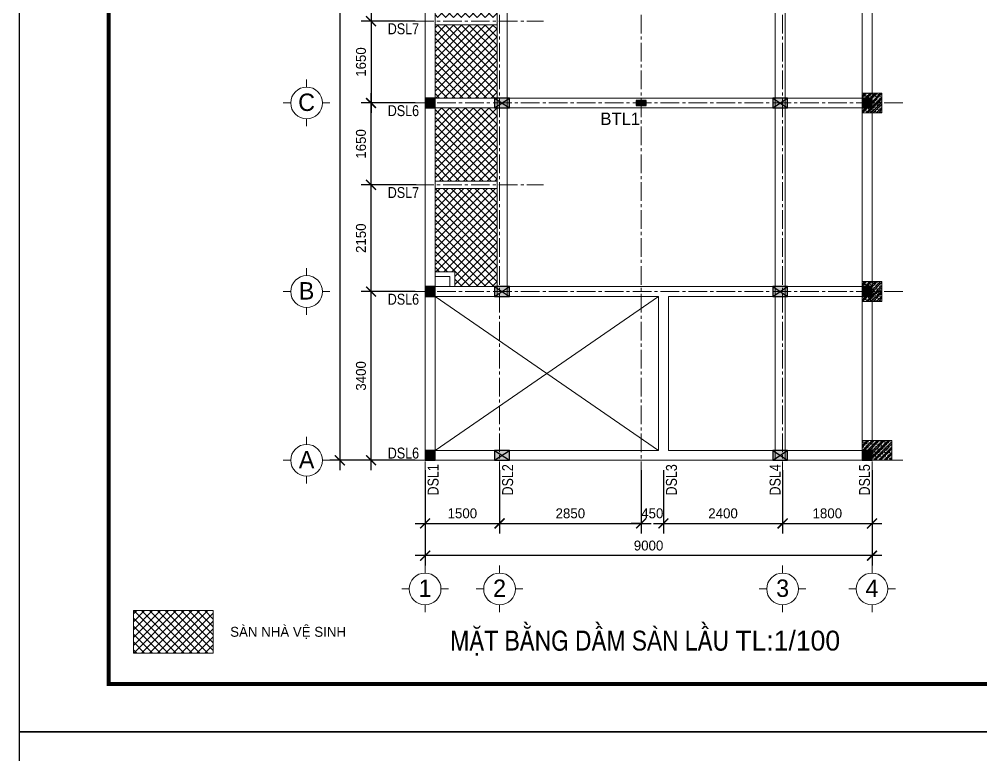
# Model space of a CAD drawing. Header units: inches. Extents: x 566748 to 757280, y 592180 to 740680.
# Drawn here: x 566748 to 586112, y 651119 to 665941 of the extents above; entities that cross this region are included whole.
import ezdxf
from ezdxf.enums import TextEntityAlignment as Align

# ---------------------------------------------------------------- set-up
doc = ezdxf.new("R2010")
doc.units = ezdxf.units.IN
doc.header["$MEASUREMENT"] = 0
doc.linetypes.add('ACAD_ISO10W100', pattern=[18, 12, -3, 0, -3])
doc.linetypes.add('CENTER2', pattern=[1.125, 0.75, -0.125, 0.125, -0.125])
for name, color, linetype in [('cot', 123, 'Continuous'), ('LAYER7', 7, 'Continuous'), ('TEXT', 4, 'Continuous')]:
    doc.layers.add(name, color=color, linetype=linetype)
for name, color, linetype, lineweight in [('HACH', 8, 'Continuous', 5), ('HACTH', 8, 'Continuous', 5), ('HATCH', 8, 'Continuous', 15), ('NET CB', 2, 'Continuous', 20), ('NET GHI CHU', 7, 'Continuous', 13), ('NET KICH THUOC', 9, 'Continuous', 13), ('NET TRUC', 8, 'ACAD_ISO10W100', 9)]:
    doc.layers.add(name, color=color, linetype=linetype, lineweight=lineweight)
doc.styles.add('chu dan', font='Fonts5.ttf', dxfattribs={"height": 350})
doc.styles.add('DIM', font='Fonts5.ttf')
doc.styles.get("Standard").update_dxf_attribs({"font": 'VHELVEN0.TTF'})
doc.styles.add('TEXT2.5', font='Fonts5.ttf', dxfattribs={"height": 250})
doc.styles.add('VNAVO', font='VARIALN.TTF', dxfattribs={"width": 1.1})
doc.dimstyles.new('M 1-100', dxfattribs={"dimtxt": 200, "dimasz": 200, "dimexe": 200, "dimexo": 200, "dimgap": 100, "dimtad": 1, "dimtoh": 1, "dimdec": 0, "dimzin": 0, "dimdsep": 46, "dimtxsty": 'DIM', "dimblk": 'ARCHTICK', "dimcen": 200, "dimdle": 200, "dimadec": 0, "dimazin": 0, "dimtfac": 1, "dimtdec": 0, "dimtix": 1, "dimtofl": 0, "dimtmove": 2, "dimatfit": 3, "dimfxl": 1, "dimtolj": 1, "dimtzin": 0, "dimarcsym": 0})

# ---------------------------------------------------------------- blocks, each defined once
blk = doc.blocks.new('_ArchTick')
at = {"color": 0, "linetype": 'ByBlock', "const_width": 0.15}
blk.add_lwpolyline([(-0.5, -0.5), (0.5, 0.5)], dxfattribs=at)
blk = doc.blocks.new('*D136')
at = {"layer": 'Defpoints', "color": 0}
for p in [(573833, 660453), (574922, 660453), (574922, 657053)]:
    blk.add_point(p, dxfattribs=at)
at = {"layer": 'NET KICH THUOC', "color": 0, "lineweight": -2}
for p, q in [((573833, 656853), (573833, 660653)), ((574722, 660453), (573633, 660453)), ((574722, 657053), (573633, 657053))]:
    blk.add_line(p, q, dxfattribs=at)
at = {"layer": 'NET KICH THUOC', "color": 0, "lineweight": -2, "xscale": 200, "yscale": 200, "zscale": 200}
for p, rotation in [((573833, 660453), 90), ((573833, 657053), 270)]:
    blk.add_blockref('_ArchTick', p, dxfattribs=dict(at, rotation=rotation))
at = {"layer": 'NET KICH THUOC', "color": 0, "insert": (573631, 658753), "char_height": 200, "attachment_point": 5, "rotation": 90, "style": 'DIM'}
blk.add_mtext('\\A1;3400', dxfattribs=at)
blk = doc.blocks.new('*D137')
at = {"layer": 'Defpoints', "color": 0}
for p in [(573833, 662603), (574942, 662603), (574922, 660453)]:
    blk.add_point(p, dxfattribs=at)
at = {"layer": 'NET KICH THUOC', "color": 0, "lineweight": -2}
for p, q in [((573833, 660253), (573833, 662803)), ((574742, 662603), (573633, 662603)), ((574722, 660453), (573633, 660453))]:
    blk.add_line(p, q, dxfattribs=at)
at = {"layer": 'NET KICH THUOC', "color": 0, "lineweight": -2, "xscale": 200, "yscale": 200, "zscale": 200}
for p, rotation in [((573833, 662603), 90), ((573833, 660453), 270)]:
    blk.add_blockref('_ArchTick', p, dxfattribs=dict(at, rotation=rotation))
at = {"layer": 'NET KICH THUOC', "color": 0, "insert": (573631, 661528), "char_height": 200, "attachment_point": 5, "rotation": 90, "style": 'DIM'}
blk.add_mtext('\\A1;2150', dxfattribs=at)
blk = doc.blocks.new('*D138')
at = {"layer": 'Defpoints', "color": 0}
for p in [(573833, 664253), (574922, 664253), (574942, 662603)]:
    blk.add_point(p, dxfattribs=at)
at = {"layer": 'NET KICH THUOC', "color": 0, "lineweight": -2}
for p, q in [((573833, 662403), (573833, 664453)), ((574722, 664253), (573633, 664253)), ((574742, 662603), (573633, 662603))]:
    blk.add_line(p, q, dxfattribs=at)
at = {"layer": 'NET KICH THUOC', "color": 0, "lineweight": -2, "xscale": 200, "yscale": 200, "zscale": 200}
for p, rotation in [((573833, 664253), 90), ((573833, 662603), 270)]:
    blk.add_blockref('_ArchTick', p, dxfattribs=dict(at, rotation=rotation))
at = {"layer": 'NET KICH THUOC', "color": 0, "insert": (573631, 663428), "char_height": 200, "attachment_point": 5, "rotation": 90, "style": 'DIM'}
blk.add_mtext('\\A1;1650', dxfattribs=at)
blk = doc.blocks.new('*D139')
at = {"layer": 'Defpoints', "color": 0}
for p in [(574922, 668053), (573833, 665903), (574922, 665903)]:
    blk.add_point(p, dxfattribs=at)
at = {"layer": 'NET KICH THUOC', "color": 0, "lineweight": -2}
for p, q in [((573833, 668253), (573833, 665703)), ((574722, 668053), (573633, 668053)), ((574722, 665903), (573633, 665903))]:
    blk.add_line(p, q, dxfattribs=at)
at = {"layer": 'NET KICH THUOC', "color": 0, "lineweight": -2, "xscale": 200, "yscale": 200, "zscale": 200}
for p, rotation in [((573833, 668053), 90), ((573833, 665903), 270)]:
    blk.add_blockref('_ArchTick', p, dxfattribs=dict(at, rotation=rotation))
at = {"layer": 'NET KICH THUOC', "color": 0, "insert": (573631, 666978), "char_height": 200, "attachment_point": 5, "rotation": 90, "style": 'DIM'}
blk.add_mtext('\\A1;2150', dxfattribs=at)
blk = doc.blocks.new('*D140')
at = {"layer": 'Defpoints', "color": 0}
for p in [(574922, 665903), (573833, 664253), (574922, 664253)]:
    blk.add_point(p, dxfattribs=at)
at = {"layer": 'NET KICH THUOC', "color": 0, "lineweight": -2}
for p, q in [((573833, 666103), (573833, 664053)), ((574722, 665903), (573633, 665903)), ((574722, 664253), (573633, 664253))]:
    blk.add_line(p, q, dxfattribs=at)
at = {"layer": 'NET KICH THUOC', "color": 0, "lineweight": -2, "xscale": 200, "yscale": 200, "zscale": 200}
for p, rotation in [((573833, 665903), 90), ((573833, 664253), 270)]:
    blk.add_blockref('_ArchTick', p, dxfattribs=dict(at, rotation=rotation))
at = {"layer": 'NET KICH THUOC', "color": 0, "insert": (573631, 665078), "char_height": 200, "attachment_point": 5, "rotation": 90, "style": 'DIM'}
blk.add_mtext('\\A1;1650', dxfattribs=at)
blk = doc.blocks.new('*D147')
at = {"layer": 'Defpoints', "color": 0}
for p in [(574922, 679553), (573205, 657053), (574922, 657053)]:
    blk.add_point(p, dxfattribs=at)
at = {"layer": 'NET KICH THUOC', "color": 0, "lineweight": -2}
for p, q in [((573205, 679753), (573205, 656853)), ((574722, 679553), (573005, 679553)), ((574722, 657053), (573005, 657053))]:
    blk.add_line(p, q, dxfattribs=at)
at = {"layer": 'NET KICH THUOC', "color": 0, "lineweight": -2, "xscale": 200, "yscale": 200, "zscale": 200}
for p, rotation in [((573205, 679553), 90), ((573205, 657053), 270)]:
    blk.add_blockref('_ArchTick', p, dxfattribs=dict(at, rotation=rotation))
at = {"layer": 'NET KICH THUOC', "color": 0, "insert": (573003, 668303), "char_height": 200, "attachment_point": 5, "rotation": 90, "style": 'DIM'}
blk.add_mtext('\\A1;22500', dxfattribs=at)
blk = doc.blocks.new('TRM')
at = {"layer": 'NET GHI CHU', "linetype": 'Continuous', "ltscale": 400}
for p, q in [((0, -150), (0, 0)), ((-320, -470), (-470, -470)), ((320, -470), (470, -470)), ((0, -790), (0, -940))]:
    blk.add_line(p, q, dxfattribs=at)
blk.add_circle((0, -470), 320, dxfattribs=at)
at = {"layer": 'NET GHI CHU', "style": 'chu dan'}
blk.add_attdef('TR', text='', height=350, dxfattribs=at).set_placement((0, -470), align=Align.MIDDLE_CENTER)
blk = doc.blocks.new('*D549')
at = {"layer": 'Defpoints', "color": 0}
for p in [(574922, 657053), (576422, 657053), (576422, 655781)]:
    blk.add_point(p, dxfattribs=at)
at = {"layer": 'NET KICH THUOC', "color": 0, "lineweight": -2}
for p, q in [((574922, 656853), (574922, 655581)), ((576422, 656853), (576422, 655581)), ((574722, 655781), (576622, 655781))]:
    blk.add_line(p, q, dxfattribs=at)
at = {"layer": 'NET KICH THUOC', "color": 0, "lineweight": -2, "xscale": 200, "yscale": 200, "zscale": 200, "rotation": 180}
blk.add_blockref('_ArchTick', (574922, 655781), dxfattribs=at)
at = {"layer": 'NET KICH THUOC', "color": 0, "lineweight": -2, "xscale": 200, "yscale": 200, "zscale": 200}
blk.add_blockref('_ArchTick', (576422, 655781), dxfattribs=at)
at = {"layer": 'NET KICH THUOC', "color": 0, "insert": (575672, 655983), "char_height": 200, "attachment_point": 5, "style": 'DIM'}
blk.add_mtext('\\A1;1500', dxfattribs=at)
blk = doc.blocks.new('*D550')
at = {"layer": 'Defpoints', "color": 0}
for p in [(576422, 657053), (579272, 657053), (579272, 655781)]:
    blk.add_point(p, dxfattribs=at)
at = {"layer": 'NET KICH THUOC', "color": 0, "lineweight": -2}
for p, q in [((576422, 656853), (576422, 655581)), ((579272, 656853), (579272, 655581)), ((576222, 655781), (579472, 655781))]:
    blk.add_line(p, q, dxfattribs=at)
at = {"layer": 'NET KICH THUOC', "color": 0, "lineweight": -2, "xscale": 200, "yscale": 200, "zscale": 200, "rotation": 180}
blk.add_blockref('_ArchTick', (576422, 655781), dxfattribs=at)
at = {"layer": 'NET KICH THUOC', "color": 0, "lineweight": -2, "xscale": 200, "yscale": 200, "zscale": 200}
blk.add_blockref('_ArchTick', (579272, 655781), dxfattribs=at)
at = {"layer": 'NET KICH THUOC', "color": 0, "insert": (577847, 655983), "char_height": 200, "attachment_point": 5, "style": 'DIM'}
blk.add_mtext('\\A1;2850', dxfattribs=at)
blk = doc.blocks.new('*D551')
at = {"layer": 'Defpoints', "color": 0}
for p in [(579722, 657053), (582122, 657053), (582122, 655781)]:
    blk.add_point(p, dxfattribs=at)
at = {"layer": 'NET KICH THUOC', "color": 0, "lineweight": -2}
for p, q in [((579722, 656853), (579722, 655581)), ((582122, 656853), (582122, 655581)), ((579522, 655781), (582322, 655781))]:
    blk.add_line(p, q, dxfattribs=at)
at = {"layer": 'NET KICH THUOC', "color": 0, "lineweight": -2, "xscale": 200, "yscale": 200, "zscale": 200, "rotation": 180}
blk.add_blockref('_ArchTick', (579722, 655781), dxfattribs=at)
at = {"layer": 'NET KICH THUOC', "color": 0, "lineweight": -2, "xscale": 200, "yscale": 200, "zscale": 200}
blk.add_blockref('_ArchTick', (582122, 655781), dxfattribs=at)
at = {"layer": 'NET KICH THUOC', "color": 0, "insert": (580922, 655983), "char_height": 200, "attachment_point": 5, "style": 'DIM'}
blk.add_mtext('\\A1;2400', dxfattribs=at)
blk = doc.blocks.new('*D552')
at = {"layer": 'Defpoints', "color": 0}
for p in [(582122, 657053), (583922, 657053), (583922, 655781)]:
    blk.add_point(p, dxfattribs=at)
at = {"layer": 'NET KICH THUOC', "color": 0, "lineweight": -2}
for p, q in [((582122, 656853), (582122, 655581)), ((583922, 656853), (583922, 655581)), ((581922, 655781), (584122, 655781))]:
    blk.add_line(p, q, dxfattribs=at)
at = {"layer": 'NET KICH THUOC', "color": 0, "lineweight": -2, "xscale": 200, "yscale": 200, "zscale": 200, "rotation": 180}
blk.add_blockref('_ArchTick', (582122, 655781), dxfattribs=at)
at = {"layer": 'NET KICH THUOC', "color": 0, "lineweight": -2, "xscale": 200, "yscale": 200, "zscale": 200}
blk.add_blockref('_ArchTick', (583922, 655781), dxfattribs=at)
at = {"layer": 'NET KICH THUOC', "color": 0, "insert": (583022, 655983), "char_height": 200, "attachment_point": 5, "style": 'DIM'}
blk.add_mtext('\\A1;1800', dxfattribs=at)
blk = doc.blocks.new('*D553')
at = {"layer": 'Defpoints', "color": 0}
for p in [(574922, 657053), (583922, 657053), (574922, 655132)]:
    blk.add_point(p, dxfattribs=at)
at = {"layer": 'NET KICH THUOC', "color": 0, "lineweight": -2}
for p, q in [((574922, 656853), (574922, 654932)), ((583922, 656853), (583922, 654932)), ((584122, 655132), (574722, 655132))]:
    blk.add_line(p, q, dxfattribs=at)
at = {"layer": 'NET KICH THUOC', "color": 0, "lineweight": -2, "xscale": 200, "yscale": 200, "zscale": 200, "rotation": 180}
blk.add_blockref('_ArchTick', (574922, 655132), dxfattribs=at)
at = {"layer": 'NET KICH THUOC', "color": 0, "lineweight": -2, "xscale": 200, "yscale": 200, "zscale": 200}
blk.add_blockref('_ArchTick', (583922, 655132), dxfattribs=at)
at = {"layer": 'NET KICH THUOC', "color": 0, "insert": (579422, 655334), "char_height": 200, "attachment_point": 5, "style": 'DIM'}
blk.add_mtext('\\A1;9000', dxfattribs=at)
blk = doc.blocks.new('*D592')
at = {"layer": 'Defpoints', "color": 0}
for p in [(579272, 657053), (579722, 657053), (579272, 655781)]:
    blk.add_point(p, dxfattribs=at)
at = {"layer": 'NET KICH THUOC', "color": 0, "lineweight": -2}
for p, q in [((579272, 656853), (579272, 655581)), ((579722, 656853), (579722, 655581)), ((579272, 655781), (579072, 655781)), ((579722, 655781), (579922, 655781))]:
    blk.add_line(p, q, dxfattribs=at)
at = {"layer": 'NET KICH THUOC', "color": 0, "lineweight": -2, "xscale": 200, "yscale": 200, "zscale": 200}
blk.add_blockref('_ArchTick', (579272, 655781), dxfattribs=at)
at = {"layer": 'NET KICH THUOC', "color": 0, "lineweight": -2, "xscale": 200, "yscale": 200, "zscale": 200, "rotation": 180}
blk.add_blockref('_ArchTick', (579722, 655781), dxfattribs=at)
at = {"layer": 'NET KICH THUOC', "color": 0, "insert": (579497, 655983), "char_height": 200, "attachment_point": 5, "style": 'DIM'}
blk.add_mtext('\\A1;450', dxfattribs=at)

msp = doc.modelspace()

# ---------------------------------------------------------------- hatches: boundary and pattern name
at = {"layer": 'cot', "ltscale": 5}
h = msp.add_hatch(color=256, dxfattribs=at)
h.paths.add_polyline_path([(575022, 664253.4), (574922, 664353.4), (574922, 664153.4)])
h.paths.add_polyline_path([(575022, 664253.4), (574922, 664153.4), (575122, 664153.4)])
h.paths.add_polyline_path([(575122, 664353.4), (575022, 664253.4), (575122, 664153.4)])
h.paths.add_polyline_path([(575122, 664353.4), (574922, 664353.4), (575022, 664253.4)])
h = msp.add_hatch(color=256, dxfattribs=at)
h.paths.add_polyline_path([(576322, 664353.4), (576322, 664153.4), (576472, 664253.4)])
h.paths.add_polyline_path([(576472, 664253.4), (576622, 664353.4), (576322, 664353.4)])
h.paths.add_polyline_path([(576322, 664153.4), (576622, 664153.4), (576472, 664253.4)])
h.paths.add_polyline_path([(576472, 664253.4), (576622, 664153.4), (576622, 664353.4)])
at = {"layer": 'cot', "ltscale": 800}
msp.add_hatch(color=256, dxfattribs=at).paths.add_polyline_path([(579172, 664303.4), (579172, 664203.4), (579372, 664203.4), (579372, 664303.4)])
at = {"layer": 'cot', "ltscale": 5}
h = msp.add_hatch(color=256, dxfattribs=at)
h.paths.add_polyline_path([(581922, 664353.4), (581922, 664153.4), (582072, 664253.4)])
h.paths.add_polyline_path([(582072, 664253.4), (582222, 664353.4), (581922, 664353.4)])
h.paths.add_polyline_path([(581922, 664153.4), (582222, 664153.4), (582072, 664253.4)])
h.paths.add_polyline_path([(582072, 664253.4), (582222, 664153.4), (582222, 664353.4)])
h = msp.add_hatch(color=256, dxfattribs=at)
h.paths.add_polyline_path([(583822, 664253.4), (583722, 664353.4), (583722, 664153.4)])
h.paths.add_polyline_path([(583822, 664253.4), (583722, 664153.4), (583922, 664153.4)])
h.paths.add_polyline_path([(583922, 664353.4), (583822, 664253.4), (583922, 664153.4)])
h.paths.add_polyline_path([(583922, 664353.4), (583722, 664353.4), (583822, 664253.4)])
h = msp.add_hatch(color=256, dxfattribs=at)
h.paths.add_polyline_path([(583822, 664253.4), (583722, 664353.4), (583722, 664153.4)])
h.paths.add_polyline_path([(583822, 664253.4), (583722, 664153.4), (583922, 664153.4)])
h.paths.add_polyline_path([(583922, 664353.4), (583822, 664253.4), (583922, 664153.4)])
h.paths.add_polyline_path([(583922, 664353.4), (583722, 664353.4), (583822, 664253.4)])
h = msp.add_hatch(color=256, dxfattribs=at)
h.paths.add_polyline_path([(575022, 660453.4), (574922, 660553.4), (574922, 660353.4)])
h.paths.add_polyline_path([(575022, 660453.4), (574922, 660353.4), (575122, 660353.4)])
h.paths.add_polyline_path([(575122, 660553.4), (575022, 660453.4), (575122, 660353.4)])
h.paths.add_polyline_path([(575122, 660553.4), (574922, 660553.4), (575022, 660453.4)])
h = msp.add_hatch(color=256, dxfattribs=at)
h.paths.add_polyline_path([(576322, 660553.4), (576322, 660353.4), (576472, 660453.4)])
h.paths.add_polyline_path([(576472, 660453.4), (576622, 660553.4), (576322, 660553.4)])
h.paths.add_polyline_path([(576322, 660353.4), (576622, 660353.4), (576472, 660453.4)])
h.paths.add_polyline_path([(576472, 660453.4), (576622, 660353.4), (576622, 660553.4)])
h = msp.add_hatch(color=256, dxfattribs=at)
h.paths.add_polyline_path([(581922, 660553.4), (581922, 660353.4), (582072, 660453.4)])
h.paths.add_polyline_path([(582072, 660453.4), (582222, 660553.4), (581922, 660553.4)])
h.paths.add_polyline_path([(581922, 660353.4), (582222, 660353.4), (582072, 660453.4)])
h.paths.add_polyline_path([(582072, 660453.4), (582222, 660353.4), (582222, 660553.4)])
h = msp.add_hatch(color=256, dxfattribs=at)
h.paths.add_polyline_path([(583822, 660453.4), (583722, 660553.4), (583722, 660353.4)])
h.paths.add_polyline_path([(583822, 660453.4), (583722, 660353.4), (583922, 660353.4)])
h.paths.add_polyline_path([(583922, 660553.4), (583822, 660453.4), (583922, 660353.4)])
h.paths.add_polyline_path([(583922, 660553.4), (583722, 660553.4), (583822, 660453.4)])
h = msp.add_hatch(color=256, dxfattribs=at)
h.paths.add_polyline_path([(583822, 660453.4), (583722, 660553.4), (583722, 660353.4)])
h.paths.add_polyline_path([(583822, 660453.4), (583722, 660353.4), (583922, 660353.4)])
h.paths.add_polyline_path([(583922, 660553.4), (583822, 660453.4), (583922, 660353.4)])
h.paths.add_polyline_path([(583922, 660553.4), (583722, 660553.4), (583822, 660453.4)])
h = msp.add_hatch(color=256, dxfattribs=at)
h.paths.add_polyline_path([(575022, 657153.4), (574922, 657253.4), (574922, 657053.4)])
h.paths.add_polyline_path([(575022, 657153.4), (574922, 657053.4), (575122, 657053.4)])
h.paths.add_polyline_path([(575122, 657253.4), (575022, 657153.4), (575122, 657053.4)])
h.paths.add_polyline_path([(575122, 657253.4), (574922, 657253.4), (575022, 657153.4)])
h = msp.add_hatch(color=256, dxfattribs=at)
h.paths.add_polyline_path([(576322, 657253.4), (576322, 657053.4), (576472, 657153.4)])
h.paths.add_polyline_path([(576472, 657153.4), (576622, 657253.4), (576322, 657253.4)])
h.paths.add_polyline_path([(576322, 657053.4), (576622, 657053.4), (576472, 657153.4)])
h.paths.add_polyline_path([(576472, 657153.4), (576622, 657053.4), (576622, 657253.4)])
h = msp.add_hatch(color=256, dxfattribs=at)
h.paths.add_polyline_path([(581922, 657253.4), (581922, 657053.4), (582072, 657153.4)])
h.paths.add_polyline_path([(582072, 657153.4), (582222, 657253.4), (581922, 657253.4)])
h.paths.add_polyline_path([(581922, 657053.4), (582222, 657053.4), (582072, 657153.4)])
h.paths.add_polyline_path([(582072, 657153.4), (582222, 657053.4), (582222, 657253.4)])
h = msp.add_hatch(color=256, dxfattribs=at)
h.paths.add_polyline_path([(583822, 657153.4), (583722, 657253.4), (583722, 657053.4)])
h.paths.add_polyline_path([(583822, 657153.4), (583722, 657053.4), (583922, 657053.4)])
h.paths.add_polyline_path([(583922, 657253.4), (583822, 657153.4), (583922, 657053.4)])
h.paths.add_polyline_path([(583922, 657253.4), (583722, 657253.4), (583822, 657153.4)])
h = msp.add_hatch(color=256, dxfattribs=at)
h.paths.add_polyline_path([(583822, 657153.4), (583722, 657253.4), (583722, 657053.4)])
h.paths.add_polyline_path([(583822, 657153.4), (583722, 657053.4), (583922, 657053.4)])
h.paths.add_polyline_path([(583922, 657253.4), (583822, 657153.4), (583922, 657053.4)])
h.paths.add_polyline_path([(583922, 657253.4), (583722, 657253.4), (583822, 657153.4)])
at = {"layer": 'HACH', "ltscale": 800}
h = msp.add_hatch(dxfattribs=at)
h.set_pattern_fill('AR-CONC', color=256, scale=7, style=0)
h.set_pattern_definition([(50, (1887.5, 0), (50.2082128, -4.3926494), [5.25, -57.75]), (355, (1887.5, 0), (-9.7125934, 52.6534494), [4.2, -46.2]), (100.4514, (1891.684, -0.366), (40.4956567, 48.260768), [4.4618133, -49.0799478]), (46.1842, (1887.5, 14), (74.7068734, -11.586331), [7.875, -86.625]), (96.6356, (1893.726, 13.034), (65.4263894, 68.188251), [6.69272, -73.61991]), (351.1842, (1887.5, 14), (65.426336, 68.188302), [6.3, -69.3]), (21, (1894.5, 10.5), (41.7834936, -28.1833223), [5.25, -57.75]), (326, (1894.5, 10.5), (17.0320732, 50.7605032), [4.2, -46.2]), (71.4514, (1897.98, 8.15), (58.815584, 22.5771348), [4.4618133, -49.0799478]), (37.5, (1887.5, 0), (0.85118987, 23.30256977), [0, -45.64, 0, -46.9, 0, -46.375]), (7.5, (1887.5, 0), (18.4148676, 27.6088198), [0, -26.74, 0, -44.59, 0, -17.675]), (327.5, (1871.89, 0), (37.36757053, -1.57884102), [0, -17.5, 0, -54.6, 0, -72.45]), (317.5, (1864.89, 0), (40.8230319, 7.0073488), [0, -22.75, 0, -36.26, 0, -51.45])])
h.paths.add_polyline_path([(583922, 657453.4), (583722, 657453.4), (583722, 657253.4), (583922, 657253.4)])
h.paths.add_polyline_path([(583922, 657053.4), (584322, 657053.4), (584322, 657453.4), (583922, 657453.4)])
h = msp.add_hatch(dxfattribs=at)
h.set_pattern_fill('ANSI32', color=256, scale=200, style=0)
h.set_pattern_definition([(45, (1887.5, 0), (-53.0330086, 53.0330086), []), (45, (1922.855, 0), (-53.0330086, 53.0330086), [])])
h.paths.add_polyline_path([(583922, 657453.4), (583722, 657453.4), (583722, 657253.4), (583922, 657253.4)])
h.paths.add_polyline_path([(583922, 657453.4), (583922, 657053.4), (584322, 657053.4), (584322, 657453.4)])
at = {"layer": 'HACTH'}
h = msp.add_hatch(dxfattribs=at)
h.set_pattern_fill('ANSI37', color=256, scale=900, angle=90, style=0)
h.set_pattern_definition([(135, (1251028.21, 83677.38), (-79.549513, -79.549513), []), (225, (1251028.21, 83677.38), (79.549513, -79.549513), [])])
h.paths.add_polyline_path([(575122, 662528.4), (575122, 660853.4), (575522, 660853.4), (575522, 660553.4), (576372, 660553.4), (576372, 662528.4)])
h.paths.add_polyline_path([(576372, 664153.4), (575122, 664153.4), (575122, 662678.4), (576372, 662678.4)])
h.paths.add_polyline_path([(575122, 664353.4), (576372, 664353.4), (576372, 665828.4), (575122, 665828.4)])
h.paths.add_polyline_path([(576372, 667953.4), (575522, 667953.4), (575522, 667653.4), (575122, 667653.4), (575122, 665978.4), (576372, 665978.4)])
h.paths.add_polyline_path([(575522, 668453.4), (575522, 668153.4), (576372, 668153.4), (576372, 670128.4), (575122, 670128.4), (575122, 668453.4)])
h.paths.add_polyline_path([(576372, 670128.4), (576372, 671753.4), (575122, 671753.4), (575122, 670128.4)])
h = msp.add_hatch(dxfattribs=at)
h.set_pattern_fill('ANSI37', color=256, scale=900, style=0)
h.set_pattern_definition([(45, (63387.77, 527429.87), (-79.549513, 79.549513), []), (135, (63387.77, 527429.87), (-79.549513, -79.549513), [])])
h.paths.add_polyline_path([(570655.7, 654023.9), (569047.8, 654023.9), (569047.8, 653167.9), (570655.7, 653167.9)])
at = {"layer": 'HATCH', "ltscale": 800}
h = msp.add_hatch(dxfattribs=at)
h.set_pattern_fill('ANSI32', color=256, scale=200, style=0)
h.set_pattern_definition([(45, (-12886.5, -40928.46), (-53.0330086, 53.0330086), []), (45, (-12851.145, -40928.46), (-53.0330086, 53.0330086), [])])
h.paths.add_polyline_path([(584122, 664453.4), (583722, 664453.4), (583722, 664353.4), (583922, 664353.4), (583922, 664153.4), (583722, 664153.4), (583722, 664053.4), (584122, 664053.4)])
h = msp.add_hatch(dxfattribs=at)
h.set_pattern_fill('AR-CONC', color=256, scale=7, style=0)
h.set_pattern_definition([(50, (-12886.5, -40928.46), (50.2082128, -4.3926494), [5.25, -57.75]), (355, (-12886.5, -40928.46), (-9.7125934, 52.6534494), [4.2, -46.2]), (100.4514, (-12882.316, -40928.826), (40.4956567, 48.260768), [4.4618133, -49.0799478]), (46.1842, (-12886.5, -40914.46), (74.7068734, -11.586331), [7.875, -86.625]), (96.6356, (-12880.274, -40915.425), (65.4263894, 68.188251), [6.69272, -73.61991]), (351.1842, (-12886.5, -40914.46), (65.426336, 68.188302), [6.3, -69.3]), (21, (-12879.5, -40917.96), (41.7834936, -28.1833223), [5.25, -57.75]), (326, (-12879.5, -40917.96), (17.0320732, 50.7605032), [4.2, -46.2]), (71.4514, (-12876.02, -40920.31), (58.815584, 22.5771348), [4.4618133, -49.0799478]), (37.5, (-12886.5, -40928.46), (0.85118987, 23.30256977), [0, -45.64, 0, -46.9, 0, -46.375]), (7.5, (-12886.5, -40928.46), (18.4148676, 27.6088198), [0, -26.74, 0, -44.59, 0, -17.675]), (327.5, (-12902.11, -40928.46), (37.36757053, -1.57884102), [0, -17.5, 0, -54.6, 0, -72.45]), (317.5, (-12909.11, -40928.46), (40.8230319, 7.0073488), [0, -22.75, 0, -36.26, 0, -51.45])])
h.paths.add_polyline_path([(583922, 664153.4), (583722, 664153.4), (583722, 664053.4), (584122, 664053.4), (584122, 664453.4), (583722, 664453.4), (583722, 664353.4), (583922, 664353.4)])
h = msp.add_hatch(dxfattribs=at)
h.set_pattern_fill('ANSI32', color=256, scale=200, style=0)
h.set_pattern_definition([(45, (-12886.5, -44728.46), (-53.0330086, 53.0330086), []), (45, (-12851.145, -44728.46), (-53.0330086, 53.0330086), [])])
h.paths.add_polyline_path([(584122, 660653.4), (583722, 660653.4), (583722, 660553.4), (583922, 660553.4), (583922, 660353.4), (583722, 660353.4), (583722, 660253.4), (584122, 660253.4)])
h = msp.add_hatch(dxfattribs=at)
h.set_pattern_fill('AR-CONC', color=256, scale=7, style=0)
h.set_pattern_definition([(50, (-12886.5, -44728.46), (50.2082128, -4.3926494), [5.25, -57.75]), (355, (-12886.5, -44728.46), (-9.7125934, 52.6534494), [4.2, -46.2]), (100.4514, (-12882.316, -44728.826), (40.4956567, 48.260768), [4.4618133, -49.0799478]), (46.1842, (-12886.5, -44714.46), (74.7068734, -11.586331), [7.875, -86.625]), (96.6356, (-12880.274, -44715.425), (65.4263894, 68.188251), [6.69272, -73.61991]), (351.1842, (-12886.5, -44714.46), (65.426336, 68.188302), [6.3, -69.3]), (21, (-12879.5, -44717.96), (41.7834936, -28.1833223), [5.25, -57.75]), (326, (-12879.5, -44717.96), (17.0320732, 50.7605032), [4.2, -46.2]), (71.4514, (-12876.02, -44720.31), (58.815584, 22.5771348), [4.4618133, -49.0799478]), (37.5, (-12886.5, -44728.46), (0.85118987, 23.30256977), [0, -45.64, 0, -46.9, 0, -46.375]), (7.5, (-12886.5, -44728.46), (18.4148676, 27.6088198), [0, -26.74, 0, -44.59, 0, -17.675]), (327.5, (-12902.11, -44728.46), (37.36757053, -1.57884102), [0, -17.5, 0, -54.6, 0, -72.45]), (317.5, (-12909.11, -44728.46), (40.8230319, 7.0073488), [0, -22.75, 0, -36.26, 0, -51.45])])
h.paths.add_polyline_path([(583922, 660353.4), (583722, 660353.4), (583722, 660253.4), (584122, 660253.4), (584122, 660653.4), (583722, 660653.4), (583722, 660553.4), (583922, 660553.4)])

# ---------------------------------------------------------------- linework, layer by layer
at = {"layer": 'cot', "ltscale": 5}
for p, q in [((574922, 664153.4), (575122, 664353.4)), ((574922, 664353.4), (575122, 664153.4)), ((576322, 664153.4), (576622, 664353.4)), ((576322, 664353.4), (576622, 664153.4)), ((581922, 664153.4), (582222, 664353.4)), ((581922, 664353.4), (582222, 664153.4)), ((583722, 664153.4), (583922, 664353.4)), ((583722, 664353.4), (583922, 664153.4)), ((583722, 664153.4), (583922, 664353.4)), ((583722, 664353.4), (583922, 664153.4)), ((574922, 660353.4), (575122, 660553.4)), ((574922, 660553.4), (575122, 660353.4)), ((576322, 660353.4), (576622, 660553.4)), ((576322, 660553.4), (576622, 660353.4)), ((581922, 660353.4), (582222, 660553.4)), ((581922, 660553.4), (582222, 660353.4)), ((583722, 660353.4), (583922, 660553.4)), ((583722, 660553.4), (583922, 660353.4)), ((583722, 660353.4), (583922, 660553.4)), ((583722, 660553.4), (583922, 660353.4)), ((574922, 657053.4), (575122, 657253.4)), ((574922, 657253.4), (575122, 657053.4)), ((576322, 657053.4), (576622, 657253.4)), ((576322, 657253.4), (576622, 657053.4)), ((581922, 657053.4), (582222, 657253.4)), ((581922, 657253.4), (582222, 657053.4)), ((583722, 657053.4), (583922, 657253.4)), ((583722, 657253.4), (583922, 657053.4)), ((583722, 657053.4), (583922, 657253.4)), ((583722, 657253.4), (583922, 657053.4))]:
    msp.add_line(p, q, dxfattribs=at)
for points in [[(575122, 664153.4), (575122, 664353.4), (574922, 664353.4), (574922, 664153.4)], [(576622, 664153.4), (576622, 664353.4), (576322, 664353.4), (576322, 664153.4)], [(582222, 664153.4), (582222, 664353.4), (581922, 664353.4), (581922, 664153.4)], [(583922, 664153.4), (583922, 664353.4), (583722, 664353.4), (583722, 664153.4)], [(583922, 664153.4), (583922, 664353.4), (583722, 664353.4), (583722, 664153.4)], [(575122, 660353.4), (575122, 660553.4), (574922, 660553.4), (574922, 660353.4)], [(576622, 660353.4), (576622, 660553.4), (576322, 660553.4), (576322, 660353.4)], [(582222, 660353.4), (582222, 660553.4), (581922, 660553.4), (581922, 660353.4)], [(583922, 660353.4), (583922, 660553.4), (583722, 660553.4), (583722, 660353.4)], [(583922, 660353.4), (583922, 660553.4), (583722, 660553.4), (583722, 660353.4)], [(575122, 657053.4), (575122, 657253.4), (574922, 657253.4), (574922, 657053.4)], [(576622, 657053.4), (576622, 657253.4), (576322, 657253.4), (576322, 657053.4)], [(582222, 657053.4), (582222, 657253.4), (581922, 657253.4), (581922, 657053.4)], [(583922, 657053.4), (583922, 657253.4), (583722, 657253.4), (583722, 657053.4)], [(583922, 657053.4), (583922, 657253.4), (583722, 657253.4), (583722, 657053.4)]]:
    msp.add_lwpolyline(points, close=True, dxfattribs=at)
at = {"layer": 'cot', "ltscale": 800}
msp.add_lwpolyline([(579172, 664303.4), (579172, 664203.4), (579372, 664203.4), (579372, 664303.4)], close=True, dxfattribs=at)
at = {"layer": 'Defpoints', "linetype": 'Continuous', "ltscale": 0.08}
for points in [[(566748.3, 651580.3), (608748.3, 651580.3), (608748.3, 681280.3), (566748.3, 681280.3)], [(566748.3, 621880.3), (608748.3, 621880.3), (608748.3, 651580.3), (566748.3, 651580.3)]]:
    msp.add_lwpolyline(points, close=True, dxfattribs=at)
at = {"layer": 'LAYER7', "linetype": 'Continuous', "const_width": 80}
msp.add_lwpolyline([(607748.3, 680317.8), (568548.3, 680317.8), (568548.3, 652542.9), (607748.3, 652542.9)], close=True, dxfattribs=at)
at = {"layer": 'NET CB', "ltscale": 800}
for p, q in [((576372, 665828.4), (575122, 665828.4)), ((576372, 662678.4), (575122, 662678.4)), ((576372, 662528.4), (575122, 662528.4))]:
    msp.add_line(p, q, dxfattribs=at)
for points in [[(575122, 660753.4), (575122, 657053.4), (574922, 657053.4), (574922, 679553.4), (575122, 679553.4), (575122, 677878.4)], [(576372, 679553.4), (576572, 679553.4), (576572, 660353.4), (576372, 660353.4), (576372, 662528.4)], [(581972, 679553.4), (582172, 679553.4), (582172, 657053.4), (581972, 657053.4), (581972, 679553.4)], [(575122, 665828.4), (575122, 662678.4)], [(576372, 662678.4), (576372, 665828.4)], [(575122, 662528.4), (575122, 660853.4)], [(575522, 660553.4), (575522, 660853.4), (575122, 660853.4)], [(575422, 660553.4), (575422, 660753.4), (575122, 660753.4)], [(579621.5, 660353.4), (574922, 660353.4), (574922, 660553.4), (575422, 660553.4)], [(575522, 660553.4), (583922, 660553.4), (583922, 660353.4), (579821.5, 660353.4)], [(579621.5, 657253.4), (579621.5, 660353.4)], [(579821.5, 660353.4), (579821.5, 657253.4)], [(579821.5, 657253.4), (583922, 657253.4), (583922, 657053.4), (574922, 657053.4), (574922, 657253.4), (579621.5, 657253.4)]]:
    msp.add_lwpolyline(points, dxfattribs=at)
for points in [[(574922, 657053.4), (574922, 679553.4), (583922, 679553.4), (583922, 657053.4)], [(583922, 657053.4), (583922, 679553.4), (583722, 679553.4), (583722, 657053.4)], [(575122, 667953.4), (575122, 664353.4), (576372, 664353.4), (576372, 667953.4)], [(584122, 664053.4), (584122, 664453.4), (583722, 664453.4), (583722, 664053.4)], [(583922, 664353.4), (583922, 664153.4), (574922, 664153.4), (574922, 664353.4)], [(575122, 660553.4), (575122, 664153.4), (576372, 664153.4), (576372, 660553.4)], [(584122, 660253.4), (584122, 660653.4), (583722, 660653.4), (583722, 660253.4)], [(575122, 657253.4), (575122, 660353.4), (579621.5, 660353.4), (579621.5, 657253.4)], [(584322, 657053.4), (584322, 657453.4), (583722, 657453.4), (583722, 657053.4)]]:
    msp.add_lwpolyline(points, close=True, dxfattribs=at)
at = {"layer": 'NET CB'}
msp.add_lwpolyline([(569047.8, 654023.9), (570655.7, 654023.9), (570655.7, 653167.9), (569047.8, 653167.9)], close=True, dxfattribs=at)
at = {"layer": 'NET GHI CHU'}
for points in [[(579621.5, 657253.4), (575122, 660353.4)], [(575122, 657253.4), (579621.5, 660353.4)]]:
    msp.add_lwpolyline(points, dxfattribs=at)
at = {"layer": 'NET TRUC', "linetype": 'CENTER2', "ltscale": 500}
for points in [[(574922, 680091.8), (574922, 655817.3)], [(576421.5, 680091.8), (576421.5, 655817.3)], [(579272, 680091.8), (579272, 655817.3)], [(582122, 680091.8), (582122, 655817.3)], [(583922, 680091.8), (583922, 655817.3)], [(574722, 665903.4), (577307.9, 665903.4)], [(584540.6, 664253.4), (573797.1, 664253.4)], [(574722, 662603.4), (577307.9, 662603.4)], [(584540.6, 660453.4), (573797.1, 660453.4)], [(584540.6, 657053.4), (573797.1, 657053.4)]]:
    msp.add_lwpolyline(points, dxfattribs=at)

# ---------------------------------------------------------------- block references
at = {"layer": 'TEXT'}
ref = msp.add_blockref('TRM', (572535.4, 663783.4), dxfattribs=dict(at, xscale=-1, rotation=180))
ref.add_attrib('TR', 'C', dxfattribs={"height": 350, "style": 'chu dan'}).set_placement((572535.4, 664267.5), align=Align.MIDDLE_CENTER)
ref = msp.add_blockref('TRM', (572535.4, 659983.4), dxfattribs=dict(at, xscale=-1, rotation=180))
ref.add_attrib('TR', 'B', dxfattribs={"height": 350, "style": 'chu dan'}).set_placement((572535.4, 660467.5), align=Align.MIDDLE_CENTER)
ref = msp.add_blockref('TRM', (572535.4, 656583.4), dxfattribs=dict(at, xscale=-1, rotation=180))
ref.add_attrib('TR', 'A', dxfattribs={"height": 350, "style": 'chu dan'}).set_placement((572535.4, 657067.5), align=Align.MIDDLE_CENTER)
ref = msp.add_blockref('TRM', (574922, 653991.5), dxfattribs=dict(at, xscale=-1, rotation=180))
ref.add_attrib('TR', '1', dxfattribs={"height": 350, "style": 'chu dan'}).set_placement((574922, 654475.7), align=Align.MIDDLE_CENTER)
ref = msp.add_blockref('TRM', (576421.5, 653991.5), dxfattribs=dict(at, xscale=-1, rotation=180))
ref.add_attrib('TR', '2', dxfattribs={"height": 350, "style": 'chu dan'}).set_placement((576421.5, 654475.7), align=Align.MIDDLE_CENTER)
ref = msp.add_blockref('TRM', (582122, 653991.5), dxfattribs=dict(at, xscale=-1, rotation=180))
ref.add_attrib('TR', '3', dxfattribs={"height": 350, "style": 'chu dan'}).set_placement((582122, 654475.7), align=Align.MIDDLE_CENTER)
ref = msp.add_blockref('TRM', (583922, 653991.5), dxfattribs=dict(at, xscale=-1, rotation=180))
ref.add_attrib('TR', '4', dxfattribs={"height": 350, "style": 'chu dan'}).set_placement((583922, 654475.7), align=Align.MIDDLE_CENTER)

# ---------------------------------------------------------------- texts
at = {"layer": 'TEXT', "style": 'TEXT2.5'}
msp.add_text('BTL1', height=250, dxfattribs=at).set_placement((578452.4, 663810.6))
at = {"layer": 'TEXT', "ltscale": 800, "char_height": 220, "width": 968, "attachment_point": 1}
for s, insert in [('{\\fVNI-Helve-Condense|b0|i0|c0|p2;DSL7}', (574170.3, 665858.6)), ('{\\fVNI-Helve-Condense|b0|i0|c0|p2;DSL6}', (574170.3, 664208.6)), ('{\\fVNI-Helve-Condense|b0|i0|c0|p2;DSL7}', (574170.3, 662558.6)), ('{\\fVNI-Helve-Condense|b0|i0|c0|p2;DSL6}', (574170.3, 660408.6)), ('{\\fVNI-Helve-Condense|b0|i0|c0|p2;DSL6}', (574170.3, 657308.6))]:
    msp.add_mtext(s, dxfattribs=dict(at, insert=insert))
at = {"layer": 'TEXT', "ltscale": 800, "char_height": 220, "width": 968, "attachment_point": 1, "rotation": 90}
for s, insert in [('{\\fVNI-Helve-Condense|b0|i0|c0|p2;DSL1}', (574972.9, 656343.8)), ('{\\fVNI-Helve-Condense|b0|i0|c0|p2;DSL2}', (576473.5, 656343.8)), ('{\\fVNI-Helve-Condense|b0|i0|c0|p2;DSL3}', (579772.5, 656343.8)), ('{\\fVNI-Helve-Condense|b0|i0|c0|p2;DSL4}', (581860.3, 656343.8)), ('{\\fVNI-Helve-Condense|b0|i0|c0|p2;DSL5}', (583660.3, 656343.8))]:
    msp.add_mtext(s, dxfattribs=dict(at, insert=insert))
at = {"layer": 'TEXT', "linetype": 'Continuous', "ltscale": 0.05, "style": 'VNAVO'}
for s, insert, char_height, width, attachment_point in [('{\\fVNI-Avo|b0|i0|c0|p2;SAØN NHAØ VEÄ SINH}', (570996.3, 653696.8), 200, 30450.92, 1), ('{\\fVNI-Helve-Condense|b0|i0|c0|p2;MAËT BAÈNG DAÀM SAØN LAÀU \\fVNI-Avo|b0|i0|c0|p2;TL:1/100}', (579354.7, 653619.6), 400, 16230.019, 2)]:
    msp.add_mtext(s, dxfattribs=dict(at, insert=insert, char_height=char_height, width=width, attachment_point=attachment_point))

# ---------------------------------------------------------------- dimensions: what is measured, and where the dimension line sits
at = {"layer": 'NET KICH THUOC'}
for base, p1, p2, angle, picture, middle in [((573205.4, 657053.4), (574922, 679553.4), (574922, 657053.4), 90, '*D147', (573003.3, 668303.4)), ((573832.9, 665903.4), (574922, 668053.4), (574922, 665903.4), 270, '*D139', (573630.8, 666978.4)), ((573832.9, 664253.4), (574922, 665903.4), (574922, 664253.4), 270, '*D140', (573630.8, 665078.4)), ((573832.9, 664253.4), (574942, 662603.4), (574922, 664253.4), 90, '*D138', (573630.8, 663428.4)), ((573832.9, 662603.4), (574922, 660453.4), (574942, 662603.4), 90, '*D137', (573630.8, 661528.4)), ((573832.9, 660453.4), (574922, 657053.4), (574922, 660453.4), 90, '*D136', (573630.8, 658753.4)), ((576421.5388, 655781.0424), (574921.9654, 657053.4084), (576421.5388, 657053.4084), 180, '*D549', (575671.7521, 655983.1757)), ((574922, 655131.5), (583922, 657053.4), (574922, 657053.4), 180, '*D553', (579422, 655333.7)), ((579271.9654, 655781.0424), (576421.5388, 657053.4084), (579271.9654, 657053.4084), 180, '*D550', (577846.7521, 655983.1757)), ((579271.9654, 655781.0424), (579721.5388, 657053.4084), (579271.9654, 657053.4084), 0, '*D592', (579496.7521, 655983.1757)), ((582121.9654, 655781.0424), (579721.5388, 657053.4084), (582121.9654, 657053.4084), 180, '*D551', (580921.7521, 655983.1757)), ((583922, 655781), (582122, 657053.4), (583922, 657053.4), 180, '*D552', (583022, 655983.2))]:
    dim = msp.add_linear_dim(base=base, p1=p1, p2=p2, angle=angle, dimstyle='M 1-100', dxfattribs=at)
    dim.commit()
    dim.dimension.update_dxf_attribs({"geometry": picture, "text_midpoint": middle})

doc.saveas('drawing.dxf')
